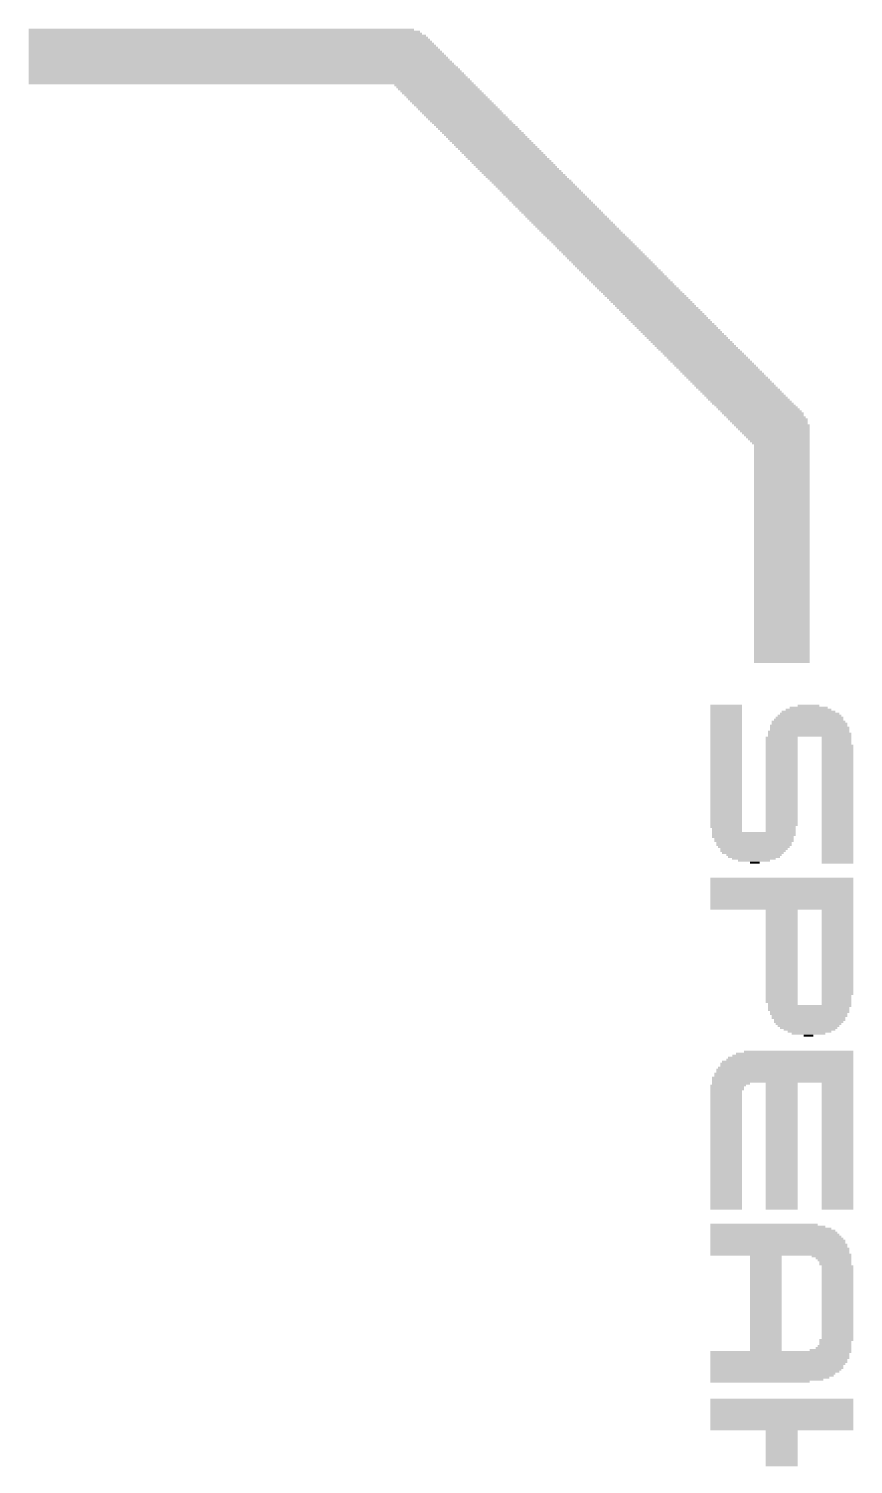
# Model space of a CAD drawing. Extents: x -50 to 50, y -28 to 28.
# Drawn here: x -39.91 to -31.13, y 0.05 to 15.34 of the extents above; entities that cross this region are included whole.
import ezdxf

# ---------------------------------------------------------------- set-up
doc = ezdxf.new("R2010")
doc.units = 0
doc.layers.add('200', color=132, linetype='CONTINUOUS')

# ---------------------------------------------------------------- blocks, each defined once
blk = doc.blocks.new('RECT')
blk.add_solid([(-0.5, -0.5), (0.5, -0.5), (-0.5, 0.5), (0.5, 0.5)])

msp = doc.modelspace()

# ---------------------------------------------------------------- block references
at = {"layer": '200'}
for p, xscale, yscale in [((-37.8562, 15.3247), 4.1046, 0.0211), ((-37.813, 15.2823), 4.191, 0.0211), ((-37.8244, 15.3035), 4.1681, 0.0213), ((-37.7927, 15.2612), 4.2316, 0.0211), ((-37.7812, 15.24), 4.2545, 0.0213), ((-37.7711, 15.2188), 4.2748, 0.0211), ((-37.7609, 15.1977), 4.2951, 0.0211), ((-37.7495, 15.1765), 4.318, 0.0213), ((-37.7393, 15.1553), 4.3383, 0.0211), ((-37.7292, 15.1342), 4.3586, 0.0211), ((-37.7177, 15.113), 4.3815, 0.0213), ((-37.7076, 15.0918), 4.4018, 0.0211), ((-37.6974, 15.0707), 4.4221, 0.0211), ((-37.686, 15.0495), 4.445, 0.0213), ((-37.6758, 15.0283), 4.4653, 0.0211), ((-37.6657, 15.0072), 4.4856, 0.0211), ((-37.6542, 14.986), 4.5085, 0.0213), ((-37.6441, 14.9648), 4.5288, 0.0211), ((-37.6225, 14.9225), 4.572, 0.0213), ((-37.6022, 14.8802), 4.6126, 0.0211), ((-37.5907, 14.859), 4.6355, 0.0213), ((-37.5806, 14.8378), 4.6558, 0.0211), ((-37.5704, 14.8167), 4.6761, 0.0211), ((-37.6339, 14.9437), 4.5491, 0.0211), ((-37.6123, 14.9013), 4.5923, 0.0211), ((-37.559, 14.7955), 4.699, 0.0213), ((-37.5488, 14.7743), 4.7193, 0.0211), ((-37.5387, 14.7532), 4.7396, 0.0211), ((-35.5803, 14.732), 0.8687, 0.0213), ((-35.56, 14.7108), 0.8687, 0.0211), ((-35.5397, 14.6897), 0.8687, 0.0211), ((-35.5168, 14.6685), 0.8687, 0.0213), ((-35.4965, 14.6473), 0.8687, 0.0211), ((-35.4749, 14.6262), 0.8661, 0.0211), ((-35.4533, 14.605), 0.8687, 0.0213), ((-35.433, 14.5838), 0.8687, 0.0211), ((-35.4127, 14.5627), 0.8687, 0.0211), ((-35.3898, 14.5415), 0.8687, 0.0213), ((-35.3695, 14.5203), 0.8687, 0.0211), ((-35.3479, 14.4992), 0.8661, 0.0211), ((-35.3263, 14.478), 0.8687, 0.0213), ((-35.306, 14.4568), 0.8687, 0.0211), ((-35.2844, 14.4357), 0.8661, 0.0211), ((-35.2628, 14.4145), 0.8687, 0.0213), ((-35.2425, 14.3933), 0.8687, 0.0211), ((-35.2209, 14.3722), 0.8661, 0.0211), ((-35.1993, 14.351), 0.8687, 0.0213), ((-35.179, 14.3298), 0.8687, 0.0211), ((-35.1574, 14.3087), 0.8661, 0.0211), ((-35.1358, 14.2875), 0.8687, 0.0213), ((-35.1155, 14.2663), 0.8687, 0.0211), ((-35.0939, 14.2452), 0.8661, 0.0211), ((-35.0723, 14.224), 0.8687, 0.0213), ((-35.052, 14.2028), 0.8687, 0.0211), ((-35.0304, 14.1817), 0.8661, 0.0211), ((-35.0088, 14.1605), 0.8687, 0.0213), ((-34.9885, 14.1393), 0.8687, 0.0211), ((-34.9669, 14.1182), 0.8661, 0.0211), ((-34.9466, 14.097), 0.8661, 0.0213), ((-34.925, 14.0758), 0.8687, 0.0211), ((-34.9034, 14.0547), 0.8661, 0.0211), ((-34.8818, 14.0335), 0.8687, 0.0213), ((-34.8615, 14.0123), 0.8687, 0.0211), ((-34.8399, 13.9912), 0.8661, 0.0211), ((-34.8196, 13.97), 0.8661, 0.0213), ((-34.798, 13.9488), 0.8687, 0.0211), ((-34.7764, 13.9277), 0.8661, 0.0211), ((-34.7548, 13.9065), 0.8687, 0.0213), ((-34.7345, 13.8853), 0.8687, 0.0211), ((-34.7129, 13.8642), 0.8661, 0.0211), ((-34.6926, 13.843), 0.8661, 0.0213), ((-34.671, 13.8218), 0.8687, 0.0211), ((-34.6494, 13.8007), 0.8661, 0.0211), ((-34.6278, 13.7795), 0.8687, 0.0213), ((-34.6075, 13.7583), 0.8687, 0.0211), ((-34.5859, 13.7372), 0.8661, 0.0211), ((-34.5643, 13.716), 0.8687, 0.0213), ((-34.544, 13.6948), 0.8687, 0.0211), ((-34.5224, 13.6737), 0.8661, 0.0211), ((-34.5008, 13.6525), 0.8687, 0.0213), ((-34.4805, 13.6313), 0.8687, 0.0211), ((-34.4589, 13.6102), 0.8661, 0.0211), ((-34.4373, 13.589), 0.8687, 0.0213), ((-34.417, 13.5678), 0.8687, 0.0211), ((-34.3954, 13.5467), 0.8661, 0.0211), ((-34.3738, 13.5255), 0.8687, 0.0213), ((-34.3535, 13.5043), 0.8687, 0.0211), ((-34.3319, 13.4832), 0.8661, 0.0211), ((-34.3103, 13.462), 0.8687, 0.0213), ((-34.29, 13.4408), 0.8687, 0.0211), ((-34.2684, 13.4197), 0.8661, 0.0211), ((-34.2468, 13.3985), 0.8687, 0.0213), ((-34.2265, 13.3773), 0.8687, 0.0211), ((-34.2049, 13.3562), 0.8661, 0.0211), ((-34.1833, 13.335), 0.8687, 0.0213), ((-34.163, 13.3138), 0.8687, 0.0211), ((-34.1414, 13.2927), 0.8661, 0.0211), ((-34.1198, 13.2715), 0.8687, 0.0213), ((-34.0995, 13.2503), 0.8687, 0.0211), ((-34.0792, 13.2292), 0.8687, 0.0211), ((-34.0563, 13.208), 0.8687, 0.0213), ((-34.036, 13.1868), 0.8687, 0.0211), ((-34.0144, 13.1657), 0.8661, 0.0211), ((-33.9928, 13.1445), 0.8687, 0.0213), ((-33.9725, 13.1233), 0.8687, 0.0211), ((-33.9522, 13.1022), 0.8687, 0.0211), ((-33.9293, 13.081), 0.8687, 0.0213), ((-33.909, 13.0598), 0.8687, 0.0211), ((-33.8874, 13.0387), 0.8661, 0.0211), ((-33.8658, 13.0175), 0.8687, 0.0213), ((-33.8455, 12.9963), 0.8687, 0.0211), ((-33.8252, 12.9752), 0.8687, 0.0211), ((-33.8023, 12.954), 0.8687, 0.0213), ((-33.782, 12.9328), 0.8687, 0.0211), ((-33.7604, 12.9117), 0.8661, 0.0211), ((-33.7388, 12.8905), 0.8687, 0.0213), ((-33.7185, 12.8693), 0.8687, 0.0211), ((-33.6969, 12.8482), 0.8661, 0.0211), ((-33.6753, 12.827), 0.8687, 0.0213), ((-33.655, 12.8058), 0.8687, 0.0211), ((-33.6334, 12.7847), 0.8661, 0.0211), ((-33.6118, 12.7635), 0.8687, 0.0213), ((-33.5915, 12.7423), 0.8687, 0.0211), ((-33.5699, 12.7212), 0.8661, 0.0211), ((-33.5483, 12.7), 0.8687, 0.0213), ((-33.528, 12.6788), 0.8687, 0.0211), ((-33.5064, 12.6577), 0.8661, 0.0211), ((-33.4848, 12.6365), 0.8687, 0.0213), ((-33.4645, 12.6153), 0.8687, 0.0211), ((-33.4429, 12.5942), 0.8661, 0.0211), ((-33.4213, 12.573), 0.8687, 0.0213), ((-33.401, 12.5518), 0.8687, 0.0211), ((-33.3794, 12.5307), 0.8661, 0.0211), ((-33.3578, 12.5095), 0.8687, 0.0213), ((-33.3375, 12.4883), 0.8687, 0.0211), ((-33.3159, 12.4672), 0.8661, 0.0211), ((-33.2943, 12.446), 0.8687, 0.0213), ((-33.274, 12.4248), 0.8687, 0.0211), ((-33.2524, 12.4037), 0.8661, 0.0211), ((-33.2321, 12.3825), 0.8661, 0.0213), ((-33.2105, 12.3613), 0.8687, 0.0211), ((-33.1889, 12.3402), 0.8661, 0.0211), ((-33.1673, 12.319), 0.8687, 0.0213), ((-33.147, 12.2978), 0.8687, 0.0211), ((-33.1254, 12.2767), 0.8661, 0.0211), ((-33.1051, 12.2555), 0.8661, 0.0213), ((-33.0835, 12.2343), 0.8687, 0.0211), ((-33.0619, 12.2132), 0.8661, 0.0211), ((-33.0403, 12.192), 0.8687, 0.0213), ((-33.02, 12.1708), 0.8687, 0.0211), ((-32.9984, 12.1497), 0.8661, 0.0211), ((-32.9768, 12.1285), 0.8687, 0.0213), ((-32.9565, 12.1073), 0.8687, 0.0211), ((-32.9349, 12.0862), 0.8661, 0.0211), ((-32.9133, 12.065), 0.8687, 0.0213), ((-32.893, 12.0438), 0.8687, 0.0211), ((-32.8714, 12.0227), 0.8661, 0.0211), ((-32.8498, 12.0015), 0.8687, 0.0213), ((-32.8295, 11.9803), 0.8687, 0.0211), ((-32.8079, 11.9592), 0.8661, 0.0211), ((-32.7863, 11.938), 0.8687, 0.0213), ((-32.766, 11.9168), 0.8687, 0.0211), ((-32.7444, 11.8957), 0.8661, 0.0211), ((-32.7228, 11.8745), 0.8687, 0.0213), ((-32.7025, 11.8533), 0.8687, 0.0211), ((-32.6809, 11.8322), 0.8661, 0.0211), ((-32.6593, 11.811), 0.8687, 0.0213), ((-32.639, 11.7898), 0.8687, 0.0211), ((-32.6174, 11.7687), 0.8661, 0.0211), ((-32.5958, 11.7475), 0.8687, 0.0213), ((-32.5755, 11.7263), 0.8687, 0.0211), ((-32.5539, 11.7052), 0.8661, 0.0211), ((-32.5323, 11.684), 0.8687, 0.0213), ((-32.512, 11.6628), 0.8687, 0.0211), ((-32.4904, 11.6417), 0.8661, 0.0211), ((-32.4688, 11.6205), 0.8687, 0.0213), ((-32.4485, 11.5993), 0.8687, 0.0211), ((-32.4269, 11.5782), 0.8661, 0.0211), ((-32.4053, 11.557), 0.8687, 0.0213), ((-32.385, 11.5358), 0.8687, 0.0211), ((-32.3647, 11.5147), 0.8687, 0.0211), ((-32.3418, 11.4935), 0.8687, 0.0213), ((-32.3215, 11.4723), 0.8687, 0.0211), ((-32.2999, 11.4512), 0.8661, 0.0211), ((-32.2783, 11.43), 0.8687, 0.0213), ((-32.258, 11.4088), 0.8687, 0.0211), ((-32.2377, 11.3877), 0.8687, 0.0211), ((-32.2148, 11.3665), 0.8687, 0.0213), ((-32.1945, 11.3453), 0.8687, 0.0211), ((-32.1729, 11.3242), 0.8661, 0.0211), ((-32.1513, 11.303), 0.8687, 0.0213), ((-32.131, 11.2818), 0.8687, 0.0211), ((-32.1094, 11.2607), 0.8661, 0.0211), ((-32.0878, 11.2395), 0.8687, 0.0213), ((-32.0777, 11.2183), 0.8484, 0.0211), ((-32.0561, 11.1972), 0.8458, 0.0211), ((-32.0358, 11.176), 0.8458, 0.0213), ((-32.0256, 11.1548), 0.8255, 0.0211), ((-32.0142, 11.1337), 0.8026, 0.0211), ((-31.9926, 11.1125), 0.8052, 0.0213), ((-31.9824, 11.0913), 0.7849, 0.0211), ((-31.971, 11.0702), 0.762, 0.0211), ((-31.9608, 11.049), 0.7417, 0.0213), ((-31.9507, 11.0278), 0.7214, 0.0211), ((-31.9392, 11.0067), 0.6985, 0.0211), ((-31.9291, 10.9855), 0.6782, 0.0213), ((-31.9189, 10.9643), 0.6579, 0.0211), ((-31.9075, 10.9432), 0.635, 0.0211), ((-31.8973, 10.922), 0.6147, 0.0213), ((-31.8872, 10.9008), 0.5944, 0.0211), ((-31.8872, 10.8797), 0.5944, 0.0211), ((-31.8872, 10.8585), 0.5944, 0.0213), ((-31.8872, 10.8373), 0.5944, 0.0211), ((-31.8872, 10.8162), 0.5944, 0.0211), ((-31.8872, 10.795), 0.5944, 0.0213), ((-31.8872, 10.7738), 0.5944, 0.0211), ((-31.8872, 10.7527), 0.5944, 0.0211), ((-31.8872, 10.7315), 0.5944, 0.0213), ((-31.8872, 10.7103), 0.5944, 0.0211), ((-31.8872, 10.6892), 0.5944, 0.0211), ((-31.8872, 10.668), 0.5944, 0.0213), ((-31.8872, 10.6468), 0.5944, 0.0211), ((-31.8872, 10.6257), 0.5944, 0.0211), ((-31.8872, 10.6045), 0.5944, 0.0213), ((-31.8872, 10.5833), 0.5944, 0.0211), ((-31.8872, 10.5622), 0.5944, 0.0211), ((-31.8872, 10.541), 0.5944, 0.0213), ((-31.8872, 10.5198), 0.5944, 0.0211), ((-31.8872, 10.4987), 0.5944, 0.0211), ((-31.8872, 10.4775), 0.5944, 0.0213), ((-31.8872, 10.4563), 0.5944, 0.0211), ((-31.8872, 10.4352), 0.5944, 0.0211), ((-31.8872, 10.414), 0.5944, 0.0213), ((-31.8872, 10.3928), 0.5944, 0.0211), ((-31.8872, 10.3717), 0.5944, 0.0211), ((-31.8872, 10.3505), 0.5944, 0.0213), ((-31.8872, 10.3293), 0.5944, 0.0211), ((-31.8872, 10.3082), 0.5944, 0.0211), ((-31.8872, 10.287), 0.5944, 0.0213), ((-31.8872, 10.2658), 0.5944, 0.0211), ((-31.8872, 10.2447), 0.5944, 0.0211), ((-31.8872, 10.2235), 0.5944, 0.0213), ((-31.8872, 10.2023), 0.5944, 0.0211), ((-31.8872, 10.1812), 0.5944, 0.0211), ((-31.8872, 10.16), 0.5944, 0.0213), ((-31.8872, 10.1388), 0.5944, 0.0211), ((-31.8872, 10.1177), 0.5944, 0.0211), ((-31.8872, 10.0965), 0.5944, 0.0213), ((-31.8872, 10.0753), 0.5944, 0.0211), ((-31.8872, 10.0542), 0.5944, 0.0211), ((-31.8872, 10.033), 0.5944, 0.0213), ((-31.8872, 10.0118), 0.5944, 0.0211), ((-31.8872, 9.9907), 0.5944, 0.0211), ((-31.8872, 9.9695), 0.5944, 0.0213), ((-31.8872, 9.9483), 0.5944, 0.0211), ((-31.8872, 9.9272), 0.5944, 0.0211), ((-31.8872, 9.906), 0.5944, 0.0213), ((-31.8872, 9.8848), 0.5944, 0.0211), ((-31.8872, 9.8637), 0.5944, 0.0211), ((-31.8872, 9.8425), 0.5944, 0.0213), ((-31.8872, 9.8213), 0.5944, 0.0211), ((-31.8872, 9.8002), 0.5944, 0.0211), ((-31.8872, 9.779), 0.5944, 0.0213), ((-31.8872, 9.7578), 0.5944, 0.0211), ((-31.8872, 9.7367), 0.5944, 0.0211), ((-31.8872, 9.7155), 0.5944, 0.0213), ((-31.8872, 9.6943), 0.5944, 0.0211), ((-31.8872, 9.6732), 0.5944, 0.0211), ((-31.8872, 9.652), 0.5944, 0.0213), ((-31.8872, 9.6308), 0.5944, 0.0211), ((-31.8872, 9.6097), 0.5944, 0.0211), ((-31.8872, 9.5885), 0.5944, 0.0213), ((-31.8872, 9.5673), 0.5944, 0.0211), ((-31.8872, 9.5462), 0.5944, 0.0211), ((-31.8872, 9.525), 0.5944, 0.0213), ((-31.8872, 9.5038), 0.5944, 0.0211), ((-31.8872, 9.4827), 0.5944, 0.0211), ((-31.8872, 9.4615), 0.5944, 0.0213), ((-31.8872, 9.4403), 0.5944, 0.0211), ((-31.8872, 9.4192), 0.5944, 0.0211), ((-31.8872, 9.398), 0.5944, 0.0213), ((-31.8872, 9.3768), 0.5944, 0.0211), ((-31.8872, 9.3557), 0.5944, 0.0211), ((-31.8872, 9.3345), 0.5944, 0.0213), ((-31.8872, 9.3133), 0.5944, 0.0211), ((-31.8872, 9.2922), 0.5944, 0.0211), ((-31.8872, 9.271), 0.5944, 0.0213), ((-31.8872, 9.2498), 0.5944, 0.0211), ((-31.8872, 9.2287), 0.5944, 0.0211), ((-31.8872, 9.2075), 0.5944, 0.0213), ((-31.8872, 9.1863), 0.5944, 0.0211), ((-31.8872, 9.1652), 0.5944, 0.0211), ((-31.8872, 9.144), 0.5944, 0.0213), ((-31.8872, 9.1228), 0.5944, 0.0211), ((-31.8872, 9.1017), 0.5944, 0.0211), ((-31.8872, 9.0805), 0.5944, 0.0213), ((-31.8872, 9.0593), 0.5944, 0.0211), ((-31.8872, 9.0382), 0.5944, 0.0211), ((-31.8872, 9.017), 0.5944, 0.0213), ((-31.8872, 8.9958), 0.5944, 0.0211), ((-31.8872, 8.9747), 0.5944, 0.0211), ((-31.8872, 8.9535), 0.5944, 0.0213), ((-31.8872, 8.9323), 0.5944, 0.0211), ((-31.8872, 8.9112), 0.5944, 0.0211), ((-31.8872, 8.89), 0.5944, 0.0213), ((-31.8872, 8.8688), 0.5944, 0.0211), ((-31.8872, 8.8477), 0.5944, 0.0211), ((-31.8872, 8.8265), 0.5944, 0.0213), ((-31.8872, 8.8053), 0.5944, 0.0211), ((-31.8872, 8.7842), 0.5944, 0.0211), ((-31.8872, 8.763), 0.5944, 0.0213), ((-31.8872, 8.7418), 0.5944, 0.0211), ((-31.8872, 8.7207), 0.5944, 0.0211), ((-31.8872, 8.6995), 0.5944, 0.0213), ((-31.8872, 8.6783), 0.5944, 0.0211), ((-31.8872, 8.6572), 0.5944, 0.0211), ((-31.8872, 8.636), 0.5944, 0.0213), ((-31.8872, 8.6148), 0.5944, 0.0211), ((-31.8872, 8.5937), 0.5944, 0.0211), ((-32.4802, 8.128), 0.3378, 0.0213), ((-32.4802, 8.1068), 0.3378, 0.0211), ((-31.6014, 8.1068), 0.4039, 0.0211), ((-31.6014, 8.128), 0.2311, 0.0213), ((-32.4802, 8.0857), 0.3378, 0.0211), ((-32.4802, 8.0645), 0.3378, 0.0213), ((-32.4802, 8.0433), 0.3378, 0.0211), ((-32.4802, 8.0222), 0.3378, 0.0211), ((-32.4802, 8.001), 0.3378, 0.0213), ((-32.4802, 7.9798), 0.3378, 0.0211), ((-32.4802, 7.9587), 0.3378, 0.0211), ((-32.4802, 7.9375), 0.3378, 0.0213), ((-31.6014, 7.9587), 0.7849, 0.0211), ((-31.5913, 7.9375), 0.8052, 0.0213), ((-31.6014, 7.9798), 0.7391, 0.0211), ((-31.5913, 8.001), 0.7188, 0.0213), ((-31.5913, 8.0222), 0.6782, 0.0211), ((-31.59, 8.0433), 0.635, 0.0211), ((-31.6014, 8.0645), 0.5715, 0.0213), ((-31.6014, 8.0857), 0.4851, 0.0211), ((-32.4802, 7.9163), 0.3378, 0.0211), ((-32.4802, 7.8952), 0.3378, 0.0211), ((-32.4802, 7.874), 0.3378, 0.0213), ((-32.4802, 7.8528), 0.3378, 0.0211), ((-32.4802, 7.8317), 0.3378, 0.0211), ((-32.4802, 7.8105), 0.3378, 0.0213), ((-32.4802, 7.7893), 0.3378, 0.0211), ((-31.8872, 7.7893), 0.3404, 0.0211), ((-31.59, 7.8317), 0.889, 0.0211), ((-31.59, 7.8105), 0.889, 0.0213), ((-31.6014, 7.8528), 0.8661, 0.0211), ((-31.6014, 7.9163), 0.8255, 0.0211), ((-31.5913, 7.8952), 0.8458, 0.0211), ((-31.5913, 7.874), 0.8458, 0.0213), ((-31.3042, 7.7893), 0.3175, 0.0211), ((-32.4802, 7.7682), 0.3378, 0.0211), ((-32.4802, 7.747), 0.3378, 0.0213), ((-32.4802, 7.7258), 0.3378, 0.0211), ((-32.4802, 7.7047), 0.3378, 0.0211), ((-32.4802, 7.6835), 0.3378, 0.0213), ((-32.4802, 7.6623), 0.3378, 0.0211), ((-32.4802, 7.6412), 0.3378, 0.0211), ((-31.8872, 7.7682), 0.3404, 0.0211), ((-31.8872, 7.747), 0.3404, 0.0213), ((-31.8872, 7.7258), 0.3404, 0.0211), ((-31.8872, 7.7047), 0.3404, 0.0211), ((-31.8872, 7.6835), 0.3404, 0.0213), ((-31.8872, 7.6623), 0.3404, 0.0211), ((-31.8872, 7.6412), 0.3404, 0.0211), ((-31.3042, 7.7682), 0.3175, 0.0211), ((-31.3042, 7.747), 0.3175, 0.0213), ((-31.3042, 7.7258), 0.3175, 0.0211), ((-31.2941, 7.7047), 0.3378, 0.0211), ((-31.2941, 7.6835), 0.3378, 0.0213), ((-31.2941, 7.6623), 0.3378, 0.0211), ((-31.2941, 7.6412), 0.3378, 0.0211), ((-32.4802, 7.62), 0.3378, 0.0213), ((-32.4802, 7.5988), 0.3378, 0.0211), ((-32.4802, 7.5777), 0.3378, 0.0211), ((-32.4802, 7.5565), 0.3378, 0.0213), ((-32.4802, 7.5353), 0.3378, 0.0211), ((-32.4802, 7.5142), 0.3378, 0.0211), ((-32.4802, 7.493), 0.3378, 0.0213), ((-31.8872, 7.62), 0.3404, 0.0213), ((-31.8872, 7.5988), 0.3404, 0.0211), ((-31.8872, 7.5777), 0.3404, 0.0211), ((-31.8872, 7.5565), 0.3404, 0.0213), ((-31.8872, 7.5353), 0.3404, 0.0211), ((-31.8872, 7.5142), 0.3404, 0.0211), ((-31.8872, 7.493), 0.3404, 0.0213), ((-31.2941, 7.62), 0.3378, 0.0213), ((-31.2941, 7.5988), 0.3378, 0.0211), ((-31.2941, 7.5777), 0.3378, 0.0211), ((-31.2941, 7.5565), 0.3378, 0.0213), ((-31.2941, 7.5353), 0.3378, 0.0211), ((-31.2941, 7.5142), 0.3378, 0.0211), ((-31.2941, 7.493), 0.3378, 0.0213), ((-32.4802, 7.4718), 0.3378, 0.0211), ((-32.4802, 7.4507), 0.3378, 0.0211), ((-32.4802, 7.4295), 0.3378, 0.0213), ((-32.4802, 7.4083), 0.3378, 0.0211), ((-32.4802, 7.3872), 0.3378, 0.0211), ((-32.4802, 7.366), 0.3378, 0.0213), ((-32.4802, 7.3448), 0.3378, 0.0211), ((-31.8872, 7.4718), 0.3404, 0.0211), ((-31.8872, 7.4507), 0.3404, 0.0211), ((-31.8872, 7.4295), 0.3404, 0.0213), ((-31.8872, 7.4083), 0.3404, 0.0211), ((-31.8872, 7.3872), 0.3404, 0.0211), ((-31.8872, 7.366), 0.3404, 0.0213), ((-31.8872, 7.3448), 0.3404, 0.0211), ((-31.2941, 7.4718), 0.3378, 0.0211), ((-31.2941, 7.4507), 0.3378, 0.0211), ((-31.2941, 7.4295), 0.3378, 0.0213), ((-31.2941, 7.4083), 0.3378, 0.0211), ((-31.2941, 7.3872), 0.3378, 0.0211), ((-31.2941, 7.366), 0.3378, 0.0213), ((-31.2941, 7.3448), 0.3378, 0.0211), ((-32.4802, 7.3237), 0.3378, 0.0211), ((-32.4802, 7.3025), 0.3378, 0.0213), ((-32.4802, 7.2813), 0.3378, 0.0211), ((-32.4802, 7.2602), 0.3378, 0.0211), ((-32.4802, 7.239), 0.3378, 0.0213), ((-32.4802, 7.2178), 0.3378, 0.0211), ((-32.4802, 7.1967), 0.3378, 0.0211), ((-32.4802, 7.1755), 0.3378, 0.0213), ((-31.8872, 7.3237), 0.3404, 0.0211), ((-31.8872, 7.3025), 0.3404, 0.0213), ((-31.8872, 7.2813), 0.3404, 0.0211), ((-31.8872, 7.2602), 0.3404, 0.0211), ((-31.8872, 7.239), 0.3404, 0.0213), ((-31.8872, 7.2178), 0.3404, 0.0211), ((-31.8872, 7.1967), 0.3404, 0.0211), ((-31.8872, 7.1755), 0.3404, 0.0213), ((-31.2941, 7.3237), 0.3378, 0.0211), ((-31.2941, 7.3025), 0.3378, 0.0213), ((-31.2941, 7.2813), 0.3378, 0.0211), ((-31.2941, 7.2602), 0.3378, 0.0211), ((-31.2941, 7.239), 0.3378, 0.0213), ((-31.2941, 7.2178), 0.3378, 0.0211), ((-31.2941, 7.1967), 0.3378, 0.0211), ((-31.2941, 7.1755), 0.3378, 0.0213), ((-32.4802, 7.1543), 0.3378, 0.0211), ((-32.4802, 7.1332), 0.3378, 0.0211), ((-32.4802, 7.112), 0.3378, 0.0213), ((-32.4802, 7.0908), 0.3378, 0.0211), ((-32.4802, 7.0697), 0.3378, 0.0211), ((-32.4802, 7.0485), 0.3378, 0.0213), ((-32.4802, 7.0273), 0.3378, 0.0211), ((-31.8872, 7.1543), 0.3404, 0.0211), ((-31.8872, 7.1332), 0.3404, 0.0211), ((-31.8872, 7.112), 0.3404, 0.0213), ((-31.8872, 7.0908), 0.3404, 0.0211), ((-31.8872, 7.0697), 0.3404, 0.0211), ((-31.8872, 7.0485), 0.3404, 0.0213), ((-31.8872, 7.0273), 0.3404, 0.0211), ((-31.2941, 7.1543), 0.3378, 0.0211), ((-31.2941, 7.1332), 0.3378, 0.0211), ((-31.2941, 7.112), 0.3378, 0.0213), ((-31.2941, 7.0908), 0.3378, 0.0211), ((-31.2941, 7.0697), 0.3378, 0.0211), ((-31.2941, 7.0485), 0.3378, 0.0213), ((-31.2941, 7.0273), 0.3378, 0.0211), ((-32.4802, 7.0062), 0.3378, 0.0211), ((-32.4802, 6.985), 0.3378, 0.0213), ((-32.4802, 6.9638), 0.3378, 0.0211), ((-32.4802, 6.9427), 0.3378, 0.0211), ((-32.4802, 6.9215), 0.3378, 0.0213), ((-32.4802, 6.9003), 0.3378, 0.0211), ((-32.4802, 6.8792), 0.3378, 0.0211), ((-31.8872, 7.0062), 0.3404, 0.0211), ((-31.8872, 6.985), 0.3404, 0.0213), ((-31.8872, 6.9638), 0.3404, 0.0211), ((-31.8872, 6.9427), 0.3404, 0.0211), ((-31.8872, 6.9215), 0.3404, 0.0213), ((-31.8872, 6.9003), 0.3404, 0.0211), ((-31.8872, 6.8792), 0.3404, 0.0211), ((-31.2941, 7.0062), 0.3378, 0.0211), ((-31.2941, 6.985), 0.3378, 0.0213), ((-31.2941, 6.9638), 0.3378, 0.0211), ((-31.2941, 6.9427), 0.3378, 0.0211), ((-31.2941, 6.9215), 0.3378, 0.0213), ((-31.2941, 6.9003), 0.3378, 0.0211), ((-31.2941, 6.8792), 0.3378, 0.0211), ((-32.4802, 6.858), 0.3378, 0.0213), ((-32.4802, 6.8368), 0.3378, 0.0211), ((-32.4701, 6.8157), 0.3175, 0.0211), ((-32.4701, 6.7945), 0.3175, 0.0213), ((-32.1843, 6.7733), 0.889, 0.0211), ((-32.1843, 6.7522), 0.889, 0.0211), ((-32.1945, 6.731), 0.8687, 0.0213), ((-31.8872, 6.858), 0.3404, 0.0213), ((-31.8986, 6.8368), 0.3175, 0.0211), ((-31.8986, 6.8157), 0.3175, 0.0211), ((-31.8986, 6.7945), 0.3175, 0.0213), ((-31.2941, 6.858), 0.3378, 0.0213), ((-31.2941, 6.8368), 0.3378, 0.0211), ((-31.2941, 6.8157), 0.3378, 0.0211), ((-31.2941, 6.7945), 0.3378, 0.0213), ((-31.2941, 6.7733), 0.3378, 0.0211), ((-31.2941, 6.7522), 0.3378, 0.0211), ((-31.2941, 6.731), 0.3378, 0.0213), ((-32.1831, 6.7098), 0.8458, 0.0211), ((-32.1831, 6.6887), 0.8458, 0.0211), ((-32.1831, 6.6675), 0.8052, 0.0213), ((-32.1831, 6.6463), 0.8052, 0.0211), ((-32.1843, 6.6252), 0.762, 0.0211), ((-32.1831, 6.604), 0.7188, 0.0213), ((-32.1932, 6.5828), 0.6985, 0.0211), ((-32.1945, 6.5617), 0.6553, 0.0211), ((-31.2941, 6.7098), 0.3378, 0.0211), ((-31.2941, 6.6887), 0.3378, 0.0211), ((-31.2941, 6.6675), 0.3378, 0.0213), ((-31.2941, 6.6463), 0.3378, 0.0211), ((-31.2941, 6.6252), 0.3378, 0.0211), ((-31.2941, 6.604), 0.3378, 0.0213), ((-31.2941, 6.5828), 0.3378, 0.0211), ((-31.2941, 6.5617), 0.3378, 0.0211), ((-32.1831, 6.5405), 0.5918, 0.0213), ((-32.1831, 6.5193), 0.5512, 0.0211), ((-32.1831, 6.4982), 0.4648, 0.0211), ((-32.1831, 6.477), 0.3378, 0.0213), ((-32.1729, 6.4558), 0.1041, 0.0211), ((-31.2941, 6.5405), 0.3378, 0.0213), ((-31.2941, 6.5193), 0.3378, 0.0211), ((-31.2941, 6.4982), 0.3378, 0.0211), ((-31.2941, 6.477), 0.3378, 0.0213), ((-31.2941, 6.4558), 0.3378, 0.0211), ((-31.8872, 6.2865), 1.524, 0.0213), ((-31.8872, 6.2653), 1.524, 0.0211), ((-31.8872, 6.2442), 1.524, 0.0211), ((-31.8872, 6.223), 1.524, 0.0213), ((-31.8872, 6.2018), 1.524, 0.0211), ((-31.8872, 6.1807), 1.524, 0.0211), ((-31.8872, 6.1595), 1.524, 0.0213), ((-31.8872, 6.1383), 1.524, 0.0211), ((-31.8872, 6.1172), 1.524, 0.0211), ((-31.8872, 6.096), 1.524, 0.0213), ((-31.8872, 6.0748), 1.524, 0.0211), ((-31.8872, 6.0537), 1.524, 0.0211), ((-31.8872, 6.0325), 1.524, 0.0213), ((-31.8872, 6.0113), 1.524, 0.0211), ((-31.8872, 5.9902), 1.524, 0.0211), ((-31.8872, 5.969), 1.524, 0.0213), ((-31.8872, 5.9478), 0.3404, 0.0211), ((-31.8872, 5.9267), 0.3404, 0.0211), ((-31.8872, 5.9055), 0.3404, 0.0213), ((-31.8872, 5.8843), 0.3404, 0.0211), ((-31.8872, 5.8632), 0.3404, 0.0211), ((-31.8872, 5.842), 0.3404, 0.0213), ((-31.8872, 5.8208), 0.3404, 0.0211), ((-31.8872, 5.7997), 0.3404, 0.0211), ((-31.2941, 5.9478), 0.3378, 0.0211), ((-31.2941, 5.9267), 0.3378, 0.0211), ((-31.2941, 5.9055), 0.3378, 0.0213), ((-31.2941, 5.8843), 0.3378, 0.0211), ((-31.2941, 5.8632), 0.3378, 0.0211), ((-31.2941, 5.842), 0.3378, 0.0213), ((-31.2941, 5.8208), 0.3378, 0.0211), ((-31.2941, 5.7997), 0.3378, 0.0211), ((-31.8872, 5.7785), 0.3404, 0.0213), ((-31.8872, 5.7573), 0.3404, 0.0211), ((-31.8872, 5.7362), 0.3404, 0.0211), ((-31.8872, 5.715), 0.3404, 0.0213), ((-31.8872, 5.6938), 0.3404, 0.0211), ((-31.8872, 5.6727), 0.3404, 0.0211), ((-31.8872, 5.6515), 0.3404, 0.0213), ((-31.2941, 5.7785), 0.3378, 0.0213), ((-31.2941, 5.7573), 0.3378, 0.0211), ((-31.2941, 5.7362), 0.3378, 0.0211), ((-31.2941, 5.715), 0.3378, 0.0213), ((-31.2941, 5.6938), 0.3378, 0.0211), ((-31.2941, 5.6727), 0.3378, 0.0211), ((-31.2941, 5.6515), 0.3378, 0.0213), ((-31.8872, 5.6303), 0.3404, 0.0211), ((-31.8872, 5.6092), 0.3404, 0.0211), ((-31.8872, 5.588), 0.3404, 0.0213), ((-31.8872, 5.5668), 0.3404, 0.0211), ((-31.8872, 5.5457), 0.3404, 0.0211), ((-31.8872, 5.5245), 0.3404, 0.0213), ((-31.8872, 5.5033), 0.3404, 0.0211), ((-31.2941, 5.6303), 0.3378, 0.0211), ((-31.2941, 5.6092), 0.3378, 0.0211), ((-31.2941, 5.588), 0.3378, 0.0213), ((-31.2941, 5.5668), 0.3378, 0.0211), ((-31.2941, 5.5457), 0.3378, 0.0211), ((-31.2941, 5.5245), 0.3378, 0.0213), ((-31.2941, 5.5033), 0.3378, 0.0211), ((-31.8872, 5.4822), 0.3404, 0.0211), ((-31.8872, 5.461), 0.3404, 0.0213), ((-31.8872, 5.4398), 0.3404, 0.0211), ((-31.8872, 5.4187), 0.3404, 0.0211), ((-31.8872, 5.3975), 0.3404, 0.0213), ((-31.8872, 5.3763), 0.3404, 0.0211), ((-31.8872, 5.3552), 0.3404, 0.0211), ((-31.2941, 5.4822), 0.3378, 0.0211), ((-31.2941, 5.461), 0.3378, 0.0213), ((-31.2941, 5.4398), 0.3378, 0.0211), ((-31.2941, 5.4187), 0.3378, 0.0211), ((-31.2941, 5.3975), 0.3378, 0.0213), ((-31.2941, 5.3763), 0.3378, 0.0211), ((-31.2941, 5.3552), 0.3378, 0.0211), ((-31.8872, 5.334), 0.3404, 0.0213), ((-31.8872, 5.3128), 0.3404, 0.0211), ((-31.8872, 5.2917), 0.3404, 0.0211), ((-31.8872, 5.2705), 0.3404, 0.0213), ((-31.8872, 5.2493), 0.3404, 0.0211), ((-31.8872, 5.2282), 0.3404, 0.0211), ((-31.8872, 5.207), 0.3404, 0.0213), ((-31.8872, 5.1858), 0.3404, 0.0211), ((-31.2941, 5.334), 0.3378, 0.0213), ((-31.2941, 5.3128), 0.3378, 0.0211), ((-31.2941, 5.2917), 0.3378, 0.0211), ((-31.2941, 5.2705), 0.3378, 0.0213), ((-31.2941, 5.2493), 0.3378, 0.0211), ((-31.2941, 5.2282), 0.3378, 0.0211), ((-31.2941, 5.207), 0.3378, 0.0213), ((-31.2941, 5.1858), 0.3378, 0.0211), ((-31.8872, 5.1647), 0.3404, 0.0211), ((-31.8872, 5.1435), 0.3404, 0.0213), ((-31.8872, 5.1223), 0.3404, 0.0211), ((-31.8872, 5.1012), 0.3404, 0.0211), ((-31.8872, 5.08), 0.3404, 0.0213), ((-31.8872, 5.0588), 0.3404, 0.0211), ((-31.8872, 5.0377), 0.3404, 0.0211), ((-31.2941, 5.1647), 0.3378, 0.0211), ((-31.2941, 5.1435), 0.3378, 0.0213), ((-31.2941, 5.1223), 0.3378, 0.0211), ((-31.2941, 5.1012), 0.3378, 0.0211), ((-31.2941, 5.08), 0.3378, 0.0213), ((-31.2941, 5.0588), 0.3378, 0.0211), ((-31.3042, 5.0377), 0.3175, 0.0211), ((-31.8872, 5.0165), 0.3404, 0.0213), ((-31.8872, 4.9953), 0.3404, 0.0211), ((-31.8872, 4.9742), 0.3404, 0.0211), ((-31.59, 4.9318), 0.889, 0.0211), ((-31.8757, 4.953), 0.3175, 0.0213), ((-31.6014, 4.9107), 0.8661, 0.0211), ((-31.6014, 4.8895), 0.8661, 0.0213), ((-31.3042, 5.0165), 0.3175, 0.0213), ((-31.3042, 4.9953), 0.3175, 0.0211), ((-31.3042, 4.9742), 0.3175, 0.0211), ((-31.3042, 4.953), 0.3175, 0.0213), ((-31.5913, 4.8683), 0.8458, 0.0211), ((-31.6014, 4.8472), 0.8255, 0.0211), ((-31.5913, 4.826), 0.8052, 0.0213), ((-31.6014, 4.8048), 0.7849, 0.0211), ((-31.59, 4.7837), 0.762, 0.0211), ((-31.6014, 4.7625), 0.7391, 0.0213), ((-31.6014, 4.7413), 0.6985, 0.0211), ((-31.6014, 4.7202), 0.6579, 0.0211), ((-31.6014, 4.699), 0.6121, 0.0213), ((-31.5913, 4.6778), 0.5512, 0.0211), ((-31.5913, 4.6567), 0.4648, 0.0211), ((-31.6014, 4.6355), 0.3581, 0.0213), ((-31.6014, 4.6143), 0.1041, 0.0211), ((-31.75, 4.4238), 1.2497, 0.0211), ((-31.7068, 4.445), 1.1633, 0.0213), ((-31.8453, 4.2757), 1.4402, 0.0211), ((-31.8338, 4.318), 1.4173, 0.0213), ((-31.8338, 4.2968), 1.4173, 0.0211), ((-31.8237, 4.3392), 1.397, 0.0211), ((-31.8021, 4.3603), 1.3538, 0.0211), ((-31.7919, 4.3815), 1.3335, 0.0213), ((-31.7703, 4.4027), 1.2903, 0.0211), ((-31.877, 4.1698), 1.5037, 0.0211), ((-31.877, 4.1487), 1.5037, 0.0211), ((-31.877, 4.1275), 1.5037, 0.0213), ((-31.8656, 4.2122), 1.4808, 0.0211), ((-31.8656, 4.191), 1.4808, 0.0213), ((-31.8554, 4.2545), 1.4605, 0.0213), ((-31.8554, 4.2333), 1.4605, 0.0211), ((-32.4587, 4.0852), 0.381, 0.0211), ((-32.4688, 4.064), 0.3607, 0.0213), ((-32.4688, 4.0428), 0.3607, 0.0211), ((-32.4802, 4.0217), 0.3378, 0.0211), ((-32.4802, 4.0005), 0.3378, 0.0213), ((-32.4802, 3.9793), 0.3378, 0.0211), ((-32.4269, 4.1063), 0.4039, 0.0211), ((-31.8872, 4.1063), 0.3404, 0.0211), ((-31.8872, 4.0852), 0.3404, 0.0211), ((-31.8872, 4.064), 0.3404, 0.0213), ((-31.8872, 4.0428), 0.3404, 0.0211), ((-31.8872, 4.0217), 0.3404, 0.0211), ((-31.8872, 4.0005), 0.3404, 0.0213), ((-31.8872, 3.9793), 0.3404, 0.0211), ((-31.2941, 4.1063), 0.3378, 0.0211), ((-31.2941, 4.0852), 0.3378, 0.0211), ((-31.2941, 4.064), 0.3378, 0.0213), ((-31.2941, 4.0428), 0.3378, 0.0211), ((-31.2941, 4.0217), 0.3378, 0.0211), ((-31.2941, 4.0005), 0.3378, 0.0213), ((-31.2941, 3.9793), 0.3378, 0.0211), ((-32.4802, 3.9582), 0.3378, 0.0211), ((-32.4802, 3.937), 0.3378, 0.0213), ((-32.4802, 3.9158), 0.3378, 0.0211), ((-32.4802, 3.8947), 0.3378, 0.0211), ((-32.4802, 3.8735), 0.3378, 0.0213), ((-32.4802, 3.8523), 0.3378, 0.0211), ((-32.4802, 3.8312), 0.3378, 0.0211), ((-32.4802, 3.81), 0.3378, 0.0213), ((-31.8872, 3.9582), 0.3404, 0.0211), ((-31.8872, 3.937), 0.3404, 0.0213), ((-31.8872, 3.9158), 0.3404, 0.0211), ((-31.8872, 3.8947), 0.3404, 0.0211), ((-31.8872, 3.8735), 0.3404, 0.0213), ((-31.8872, 3.8523), 0.3404, 0.0211), ((-31.8872, 3.8312), 0.3404, 0.0211), ((-31.8872, 3.81), 0.3404, 0.0213), ((-31.2941, 3.9582), 0.3378, 0.0211), ((-31.2941, 3.937), 0.3378, 0.0213), ((-31.2941, 3.9158), 0.3378, 0.0211), ((-31.2941, 3.8947), 0.3378, 0.0211), ((-31.2941, 3.8735), 0.3378, 0.0213), ((-31.2941, 3.8523), 0.3378, 0.0211), ((-31.2941, 3.8312), 0.3378, 0.0211), ((-31.2941, 3.81), 0.3378, 0.0213), ((-32.4802, 3.7888), 0.3378, 0.0211), ((-32.4802, 3.7677), 0.3378, 0.0211), ((-32.4802, 3.7465), 0.3378, 0.0213), ((-32.4802, 3.7253), 0.3378, 0.0211), ((-32.4802, 3.7042), 0.3378, 0.0211), ((-32.4802, 3.683), 0.3378, 0.0213), ((-32.4802, 3.6618), 0.3378, 0.0211), ((-31.8872, 3.7888), 0.3404, 0.0211), ((-31.8872, 3.7677), 0.3404, 0.0211), ((-31.8872, 3.7465), 0.3404, 0.0213), ((-31.8872, 3.7253), 0.3404, 0.0211), ((-31.8872, 3.7042), 0.3404, 0.0211), ((-31.8872, 3.683), 0.3404, 0.0213), ((-31.8872, 3.6618), 0.3404, 0.0211), ((-31.2941, 3.7888), 0.3378, 0.0211), ((-31.2941, 3.7677), 0.3378, 0.0211), ((-31.2941, 3.7465), 0.3378, 0.0213), ((-31.2941, 3.7253), 0.3378, 0.0211), ((-31.2941, 3.7042), 0.3378, 0.0211), ((-31.2941, 3.683), 0.3378, 0.0213), ((-31.2941, 3.6618), 0.3378, 0.0211), ((-32.4802, 3.6407), 0.3378, 0.0211), ((-32.4802, 3.6195), 0.3378, 0.0213), ((-32.4802, 3.5983), 0.3378, 0.0211), ((-32.4802, 3.5772), 0.3378, 0.0211), ((-32.4802, 3.556), 0.3378, 0.0213), ((-32.4802, 3.5348), 0.3378, 0.0211), ((-32.4802, 3.5137), 0.3378, 0.0211), ((-31.8872, 3.6407), 0.3404, 0.0211), ((-31.8872, 3.6195), 0.3404, 0.0213), ((-31.8872, 3.5983), 0.3404, 0.0211), ((-31.8872, 3.5772), 0.3404, 0.0211), ((-31.8872, 3.556), 0.3404, 0.0213), ((-31.8872, 3.5348), 0.3404, 0.0211), ((-31.8872, 3.5137), 0.3404, 0.0211), ((-31.2941, 3.6407), 0.3378, 0.0211), ((-31.2941, 3.6195), 0.3378, 0.0213), ((-31.2941, 3.5983), 0.3378, 0.0211), ((-31.2941, 3.5772), 0.3378, 0.0211), ((-31.2941, 3.556), 0.3378, 0.0213), ((-31.2941, 3.5348), 0.3378, 0.0211), ((-31.2941, 3.5137), 0.3378, 0.0211), ((-32.4802, 3.4925), 0.3378, 0.0213), ((-32.4802, 3.4713), 0.3378, 0.0211), ((-32.4802, 3.4502), 0.3378, 0.0211), ((-32.4802, 3.429), 0.3378, 0.0213), ((-32.4802, 3.4078), 0.3378, 0.0211), ((-32.4802, 3.3867), 0.3378, 0.0211), ((-32.4802, 3.3655), 0.3378, 0.0213), ((-31.8872, 3.4925), 0.3404, 0.0213), ((-31.8872, 3.4713), 0.3404, 0.0211), ((-31.8872, 3.4502), 0.3404, 0.0211), ((-31.8872, 3.429), 0.3404, 0.0213), ((-31.8872, 3.4078), 0.3404, 0.0211), ((-31.8872, 3.3867), 0.3404, 0.0211), ((-31.8872, 3.3655), 0.3404, 0.0213), ((-31.2941, 3.4925), 0.3378, 0.0213), ((-31.2941, 3.4713), 0.3378, 0.0211), ((-31.2941, 3.4502), 0.3378, 0.0211), ((-31.2941, 3.429), 0.3378, 0.0213), ((-31.2941, 3.4078), 0.3378, 0.0211), ((-31.2941, 3.3867), 0.3378, 0.0211), ((-31.2941, 3.3655), 0.3378, 0.0213), ((-32.4802, 3.3443), 0.3378, 0.0211), ((-32.4802, 3.3232), 0.3378, 0.0211), ((-32.4802, 3.302), 0.3378, 0.0213), ((-32.4802, 3.2808), 0.3378, 0.0211), ((-32.4802, 3.2597), 0.3378, 0.0211), ((-32.4802, 3.2385), 0.3378, 0.0213), ((-32.4802, 3.2173), 0.3378, 0.0211), ((-31.8872, 3.3443), 0.3404, 0.0211), ((-31.8872, 3.3232), 0.3404, 0.0211), ((-31.8872, 3.302), 0.3404, 0.0213), ((-31.8872, 3.2808), 0.3404, 0.0211), ((-31.8872, 3.2597), 0.3404, 0.0211), ((-31.8872, 3.2385), 0.3404, 0.0213), ((-31.8872, 3.2173), 0.3404, 0.0211), ((-31.2941, 3.3443), 0.3378, 0.0211), ((-31.2941, 3.3232), 0.3378, 0.0211), ((-31.2941, 3.302), 0.3378, 0.0213), ((-31.2941, 3.2808), 0.3378, 0.0211), ((-31.2941, 3.2597), 0.3378, 0.0211), ((-31.2941, 3.2385), 0.3378, 0.0213), ((-31.2941, 3.2173), 0.3378, 0.0211), ((-32.4802, 3.1962), 0.3378, 0.0211), ((-32.4802, 3.175), 0.3378, 0.0213), ((-32.4802, 3.1538), 0.3378, 0.0211), ((-32.4802, 3.1327), 0.3378, 0.0211), ((-32.4802, 3.1115), 0.3378, 0.0213), ((-32.4802, 3.0903), 0.3378, 0.0211), ((-32.4802, 3.0692), 0.3378, 0.0211), ((-32.4802, 3.048), 0.3378, 0.0213), ((-31.8872, 3.1962), 0.3404, 0.0211), ((-31.8872, 3.175), 0.3404, 0.0213), ((-31.8872, 3.1538), 0.3404, 0.0211), ((-31.8872, 3.1327), 0.3404, 0.0211), ((-31.8872, 3.1115), 0.3404, 0.0213), ((-31.8872, 3.0903), 0.3404, 0.0211), ((-31.8872, 3.0692), 0.3404, 0.0211), ((-31.8872, 3.048), 0.3404, 0.0213), ((-31.2941, 3.1962), 0.3378, 0.0211), ((-31.2941, 3.175), 0.3378, 0.0213), ((-31.2941, 3.1538), 0.3378, 0.0211), ((-31.2941, 3.1327), 0.3378, 0.0211), ((-31.2941, 3.1115), 0.3378, 0.0213), ((-31.2941, 3.0903), 0.3378, 0.0211), ((-31.2941, 3.0692), 0.3378, 0.0211), ((-31.2941, 3.048), 0.3378, 0.0213), ((-32.4802, 3.0268), 0.3378, 0.0211), ((-32.4802, 3.0057), 0.3378, 0.0211), ((-32.4802, 2.9845), 0.3378, 0.0213), ((-32.4802, 2.9633), 0.3378, 0.0211), ((-32.4802, 2.9422), 0.3378, 0.0211), ((-32.4802, 2.921), 0.3378, 0.0213), ((-32.4802, 2.8998), 0.3378, 0.0211), ((-31.8872, 3.0268), 0.3404, 0.0211), ((-31.8872, 3.0057), 0.3404, 0.0211), ((-31.8872, 2.9845), 0.3404, 0.0213), ((-31.8872, 2.9633), 0.3404, 0.0211), ((-31.8872, 2.9422), 0.3404, 0.0211), ((-31.8872, 2.921), 0.3404, 0.0213), ((-31.8872, 2.8998), 0.3404, 0.0211), ((-31.2941, 3.0268), 0.3378, 0.0211), ((-31.2941, 3.0057), 0.3378, 0.0211), ((-31.2941, 2.9845), 0.3378, 0.0213), ((-31.2941, 2.9633), 0.3378, 0.0211), ((-31.2941, 2.9422), 0.3378, 0.0211), ((-31.2941, 2.921), 0.3378, 0.0213), ((-31.2941, 2.8998), 0.3378, 0.0211), ((-32.4802, 2.8787), 0.3378, 0.0211), ((-32.4802, 2.8575), 0.3378, 0.0213), ((-32.4802, 2.8363), 0.3378, 0.0211), ((-32.4802, 2.8152), 0.3378, 0.0211), ((-32.4802, 2.794), 0.3378, 0.0213), ((-32.4802, 2.7728), 0.3378, 0.0211), ((-31.8872, 2.8787), 0.3404, 0.0211), ((-31.8872, 2.8575), 0.3404, 0.0213), ((-31.8872, 2.8363), 0.3404, 0.0211), ((-31.8872, 2.8152), 0.3404, 0.0211), ((-31.8872, 2.794), 0.3404, 0.0213), ((-31.8872, 2.7728), 0.3404, 0.0211), ((-31.2941, 2.8787), 0.3378, 0.0211), ((-31.2941, 2.8575), 0.3378, 0.0213), ((-31.2941, 2.8363), 0.3378, 0.0211), ((-31.2941, 2.8152), 0.3378, 0.0211), ((-31.2941, 2.794), 0.3378, 0.0213), ((-31.2941, 2.7728), 0.3378, 0.0211), ((-32.0777, 2.6035), 1.143, 0.0213), ((-32.0358, 2.5823), 1.2268, 0.0211), ((-31.9723, 2.5188), 1.3538, 0.0211), ((-31.9507, 2.4765), 1.397, 0.0213), ((-32.004, 2.5612), 1.2903, 0.0211), ((-31.9824, 2.54), 1.3335, 0.0213), ((-31.9608, 2.4977), 1.3767, 0.0211), ((-31.9405, 2.4553), 1.4173, 0.0211), ((-31.9291, 2.4342), 1.4402, 0.0211), ((-31.9291, 2.413), 1.4402, 0.0213), ((-31.9088, 2.3495), 1.4808, 0.0213), ((-31.9088, 2.3283), 1.4808, 0.0211), ((-31.9088, 2.3072), 1.4808, 0.0211), ((-31.9189, 2.3918), 1.4605, 0.0211), ((-31.9189, 2.3707), 1.4605, 0.0211), ((-31.8973, 2.286), 1.5037, 0.0213), ((-32.0561, 2.2648), 0.3378, 0.0211), ((-32.0561, 2.2437), 0.3378, 0.0211), ((-32.0561, 2.2225), 0.3378, 0.0213), ((-32.0561, 2.2013), 0.3378, 0.0211), ((-32.0561, 2.1802), 0.3378, 0.0211), ((-32.0561, 2.159), 0.3378, 0.0213), ((-32.0561, 2.1378), 0.3378, 0.0211), ((-31.3576, 2.2648), 0.4242, 0.0211), ((-31.336, 2.2437), 0.381, 0.0211), ((-31.3258, 2.2225), 0.3607, 0.0213), ((-31.3157, 2.2013), 0.3404, 0.0211), ((-31.3157, 2.1802), 0.3404, 0.0211), ((-31.2941, 2.159), 0.3378, 0.0213), ((-31.2941, 2.1378), 0.3378, 0.0211), ((-32.0561, 2.1167), 0.3378, 0.0211), ((-32.0561, 2.0955), 0.3378, 0.0213), ((-32.0561, 2.0743), 0.3378, 0.0211), ((-32.0561, 2.0532), 0.3378, 0.0211), ((-32.0561, 2.032), 0.3378, 0.0213), ((-32.0561, 2.0108), 0.3378, 0.0211), ((-32.0561, 1.9897), 0.3378, 0.0211), ((-31.2941, 2.1167), 0.3378, 0.0211), ((-31.2941, 2.0955), 0.3378, 0.0213), ((-31.2941, 2.0743), 0.3378, 0.0211), ((-31.2941, 2.0532), 0.3378, 0.0211), ((-31.2941, 2.032), 0.3378, 0.0213), ((-31.2941, 2.0108), 0.3378, 0.0211), ((-31.2941, 1.9897), 0.3378, 0.0211), ((-32.0561, 1.9685), 0.3378, 0.0213), ((-32.0561, 1.9473), 0.3378, 0.0211), ((-32.0561, 1.9262), 0.3378, 0.0211), ((-32.0561, 1.905), 0.3378, 0.0213), ((-32.0561, 1.8838), 0.3378, 0.0211), ((-32.0561, 1.8627), 0.3378, 0.0211), ((-32.0561, 1.8415), 0.3378, 0.0213), ((-31.2941, 1.9685), 0.3378, 0.0213), ((-31.2941, 1.9473), 0.3378, 0.0211), ((-31.2941, 1.9262), 0.3378, 0.0211), ((-31.2941, 1.905), 0.3378, 0.0213), ((-31.2941, 1.8838), 0.3378, 0.0211), ((-31.2941, 1.8627), 0.3378, 0.0211), ((-31.2941, 1.8415), 0.3378, 0.0213), ((-32.0561, 1.8203), 0.3378, 0.0211), ((-32.0561, 1.7992), 0.3378, 0.0211), ((-32.0561, 1.778), 0.3378, 0.0213), ((-32.0561, 1.7568), 0.3378, 0.0211), ((-32.0561, 1.7357), 0.3378, 0.0211), ((-32.0561, 1.7145), 0.3378, 0.0213), ((-32.0561, 1.6933), 0.3378, 0.0211), ((-32.0561, 1.6722), 0.3378, 0.0211), ((-31.2941, 1.8203), 0.3378, 0.0211), ((-31.2941, 1.7992), 0.3378, 0.0211), ((-31.2941, 1.778), 0.3378, 0.0213), ((-31.2941, 1.7568), 0.3378, 0.0211), ((-31.2941, 1.7357), 0.3378, 0.0211), ((-31.2941, 1.7145), 0.3378, 0.0213), ((-31.2941, 1.6933), 0.3378, 0.0211), ((-31.2941, 1.6722), 0.3378, 0.0211), ((-32.0561, 1.651), 0.3378, 0.0213), ((-32.0561, 1.6298), 0.3378, 0.0211), ((-32.0561, 1.6087), 0.3378, 0.0211), ((-32.0561, 1.5875), 0.3378, 0.0213), ((-32.0561, 1.5663), 0.3378, 0.0211), ((-32.0561, 1.5452), 0.3378, 0.0211), ((-32.0561, 1.524), 0.3378, 0.0213), ((-31.2941, 1.651), 0.3378, 0.0213), ((-31.2941, 1.6298), 0.3378, 0.0211), ((-31.2941, 1.6087), 0.3378, 0.0211), ((-31.2941, 1.5875), 0.3378, 0.0213), ((-31.2941, 1.5663), 0.3378, 0.0211), ((-31.2941, 1.5452), 0.3378, 0.0211), ((-31.2941, 1.524), 0.3378, 0.0213), ((-32.0561, 1.5028), 0.3378, 0.0211), ((-32.0561, 1.4817), 0.3378, 0.0211), ((-32.0561, 1.4605), 0.3378, 0.0213), ((-32.0561, 1.4393), 0.3378, 0.0211), ((-32.0561, 1.4182), 0.3378, 0.0211), ((-32.0561, 1.397), 0.3378, 0.0213), ((-32.0561, 1.3758), 0.3378, 0.0211), ((-31.3055, 1.3758), 0.3607, 0.0211), ((-31.2941, 1.5028), 0.3378, 0.0211), ((-31.2941, 1.4817), 0.3378, 0.0211), ((-31.2941, 1.4605), 0.3378, 0.0213), ((-31.2941, 1.4393), 0.3378, 0.0211), ((-31.2941, 1.4182), 0.3378, 0.0211), ((-31.2941, 1.397), 0.3378, 0.0213), ((-31.9088, 1.2277), 1.4808, 0.0211), ((-31.8973, 1.2488), 1.5037, 0.0211), ((-32.0561, 1.3547), 0.3378, 0.0211), ((-32.0561, 1.3335), 0.3378, 0.0213), ((-32.0561, 1.3123), 0.3378, 0.0211), ((-32.0561, 1.2912), 0.3378, 0.0211), ((-32.0561, 1.27), 0.3378, 0.0213), ((-31.3677, 1.27), 0.4445, 0.0213), ((-31.336, 1.2912), 0.381, 0.0211), ((-31.3258, 1.3123), 0.3607, 0.0211), ((-31.3157, 1.3547), 0.3404, 0.0211), ((-31.3157, 1.3335), 0.3404, 0.0213), ((-31.9088, 1.2065), 1.4808, 0.0213), ((-31.9088, 1.1853), 1.4808, 0.0211), ((-31.9291, 1.1218), 1.4402, 0.0211), ((-31.9189, 1.1642), 1.4605, 0.0211), ((-31.9189, 1.143), 1.4605, 0.0213), ((-31.9405, 1.1007), 1.4173, 0.0211), ((-31.9405, 1.0795), 1.4173, 0.0213), ((-31.9507, 1.0583), 1.397, 0.0211), ((-31.9926, 0.9948), 1.3132, 0.0211), ((-32.0142, 0.9737), 1.27, 0.0211), ((-32.0459, 0.9525), 1.2065, 0.0213), ((-32.1196, 0.9313), 1.0592, 0.0211), ((-31.9608, 1.0372), 1.3767, 0.0211), ((-31.9824, 1.016), 1.3335, 0.0213), ((-31.8872, 0.7408), 1.524, 0.0211), ((-31.8872, 0.7197), 1.524, 0.0211), ((-31.8872, 0.6985), 1.524, 0.0213), ((-31.8872, 0.6773), 1.524, 0.0211), ((-31.8872, 0.6562), 1.524, 0.0211), ((-31.8872, 0.635), 1.524, 0.0213), ((-31.8872, 0.6138), 1.524, 0.0211), ((-31.8872, 0.5927), 1.524, 0.0211), ((-31.8872, 0.5715), 1.524, 0.0213), ((-31.8872, 0.5503), 1.524, 0.0211), ((-31.8872, 0.5292), 1.524, 0.0211), ((-31.8872, 0.508), 1.524, 0.0213), ((-31.8872, 0.4868), 1.524, 0.0211), ((-31.8872, 0.4657), 1.524, 0.0211), ((-31.8872, 0.4445), 1.524, 0.0213), ((-31.8872, 0.4233), 1.524, 0.0211), ((-31.8872, 0.4022), 0.3404, 0.0211), ((-31.8872, 0.381), 0.3404, 0.0213), ((-31.8872, 0.3598), 0.3404, 0.0211), ((-31.8872, 0.3387), 0.3404, 0.0211), ((-31.8872, 0.3175), 0.3404, 0.0213), ((-31.8872, 0.2963), 0.3404, 0.0211), ((-31.8872, 0.2752), 0.3404, 0.0211), ((-31.8872, 0.254), 0.3404, 0.0213), ((-31.8872, 0.2328), 0.3404, 0.0211), ((-31.8872, 0.2117), 0.3404, 0.0211), ((-31.8872, 0.1905), 0.3404, 0.0213), ((-31.8872, 0.1693), 0.3404, 0.0211), ((-31.8872, 0.1482), 0.3404, 0.0211), ((-31.8872, 0.127), 0.3404, 0.0213), ((-31.8872, 0.1058), 0.3404, 0.0211), ((-31.8872, 0.0847), 0.3404, 0.0211), ((-31.8872, 0.0635), 0.3404, 0.0213), ((-31.8872, 0.0423), 0.3404, 0.0211)]:
    msp.add_blockref('RECT', p, dxfattribs=dict(at, xscale=xscale, yscale=yscale))

doc.saveas('drawing.dxf')
